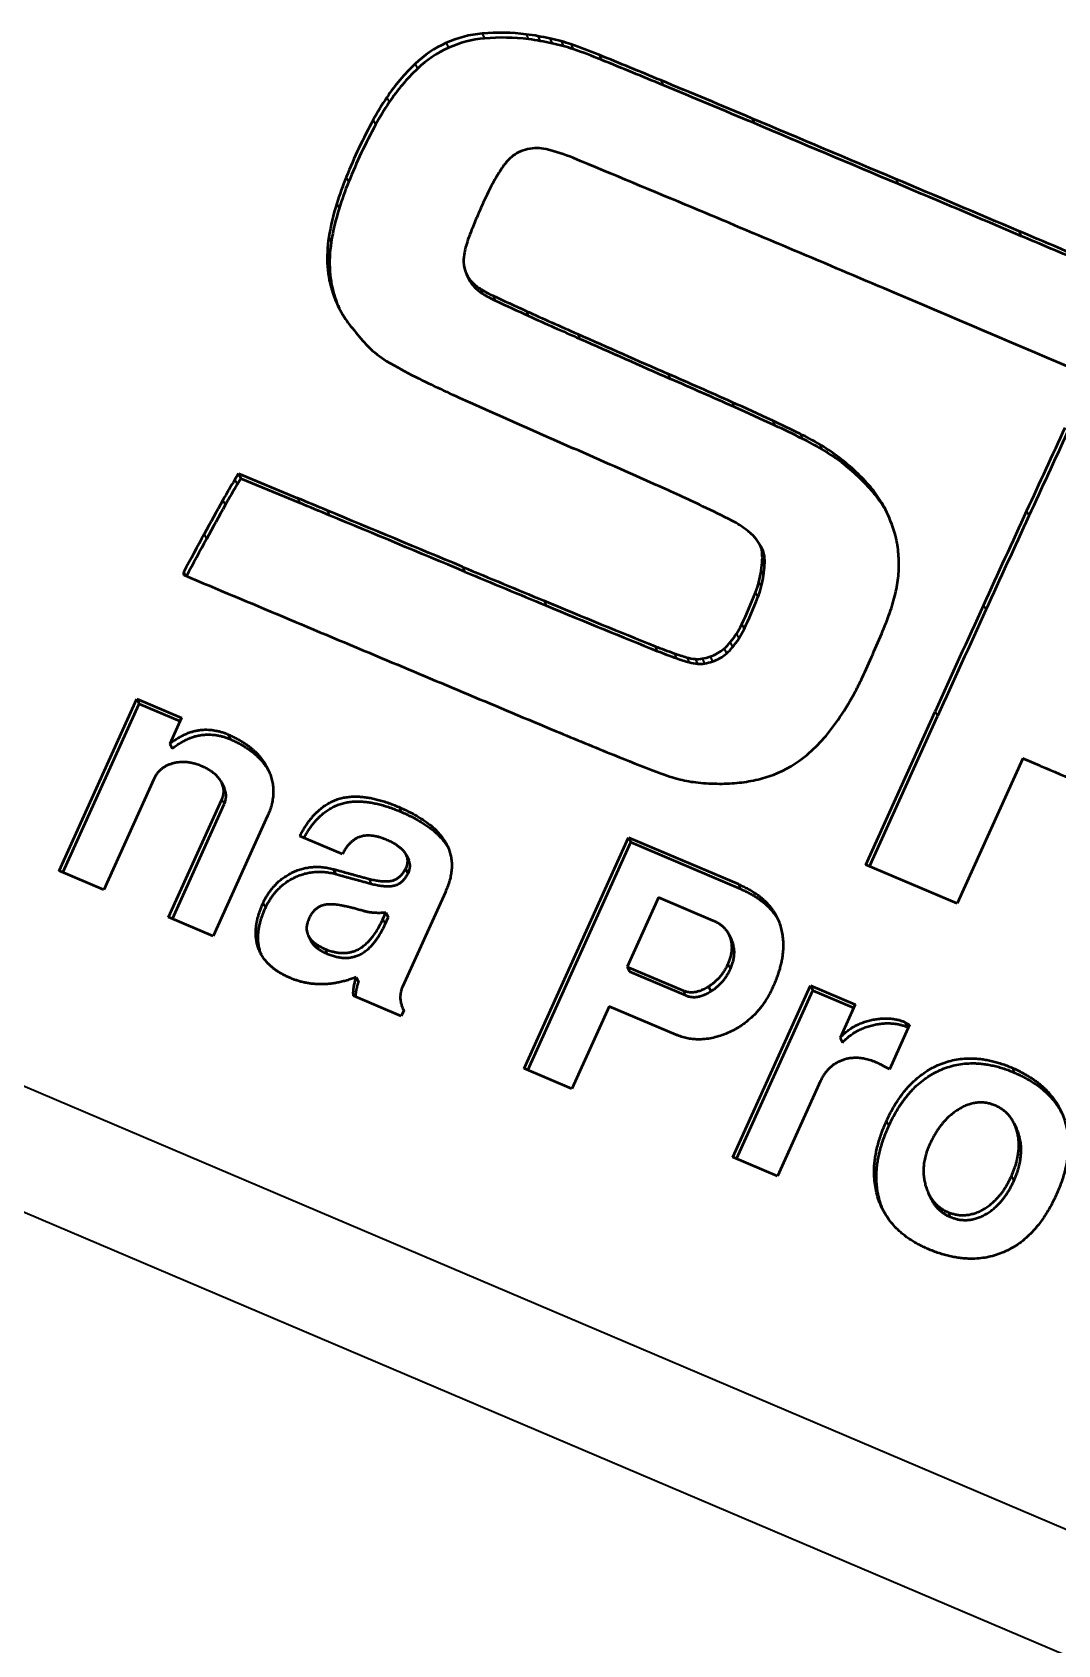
# Model space of a CAD drawing. Header units: inches. Extents: x -20.7 to 49, y -43 to 17.2.
# Drawn here: x -5.815 to -3.45, y -38.944 to -35.225 of the extents above; entities that cross this region are included whole.
import ezdxf

# ---------------------------------------------------------------- set-up
doc = ezdxf.new("R2010")
doc.units = ezdxf.units.IN
doc.header["$MEASUREMENT"] = 0
doc.layers.add('Visible (ANSI)', color=7, linetype='Continuous', lineweight=50)
doc.layers.add('Visible Narrow (ANSI)', color=7, linetype='Continuous', lineweight=35)

msp = doc.modelspace()

# ---------------------------------------------------------------- linework, layer by layer
at = {"layer": 'Visible (ANSI)'}
for p, q in [((-4.813857649883048, -35.78270727359933), (-4.808439241839576, -35.79398940322474)), ((-5.347929766880339, -36.25636276066063), (-5.339505172692892, -36.24274822350257)), ((-5.342511358836866, -36.26764489028604), (-5.334086764649419, -36.25403035312799)), ((-5.339505172692892, -36.24274822350257), (-5.203951507008704, -36.29909806854442)), ((-5.339505172692892, -36.24274822350257), (-5.334086764649419, -36.25403035312799)), ((-5.334086764649419, -36.25403035312799), (-5.198533098965231, -36.31038019816983)), ((-4.136049653745672, -36.40920655459918), (-4.130631245702198, -36.4204886842246)), ((-5.753507408428478, -37.1587738936383), (-5.574282304484986, -36.76262486245844)), ((-5.74468284669454, -37.16252725382887), (-5.568863896441513, -36.77390699208384)), ((-5.574282304484986, -36.76262486245844), (-5.471263117964841, -36.80644212219406)), ((-5.574282304484986, -36.76262486245844), (-5.568863896441513, -36.77390699208384)), ((-5.568863896441513, -36.77390699208384), (-5.474669271655306, -36.81397089162891)), ((-5.471263117964841, -36.80644212219406), (-5.498071893973125, -36.86569872413833)), ((-3.893154067898473, -37.1449052597808), (-3.733070518071223, -36.79118942233102)), ((-3.884328506573463, -37.14865904512849), (-3.72765211002775, -36.80247155195643)), ((-5.498071893973125, -36.86569872413833), (-5.492653485929653, -36.87698085376374)), ((-3.530965247909824, -36.8996140241808), (-3.682479174058532, -37.23451183555544)), ((-3.490942699852668, -36.91665183224657), (-3.530965247909824, -36.8996140241808)), ((-5.535004263718803, -36.94733194499862), (-5.650488221908333, -37.20259115337393)), ((-5.378237412063049, -36.95635500816142), (-5.372819004019576, -36.96763713778684)), ((-5.501172963713143, -37.26609957031868), (-5.378190047199618, -36.99426508867224)), ((-5.492348401979206, -37.26985293050925), (-5.372771639156145, -37.00554721829766)), ((-5.272546225266075, -37.03228100276298), (-5.398153777192999, -37.30991683005431)), ((-5.10026402062263, -37.12087570556879), (-5.198278226421149, -37.07918721958551)), ((-4.681190288820009, -37.61486367007674), (-4.440098778703554, -37.0819686344101)), ((-4.440098778703554, -37.0819686344101), (-4.18776433398822, -37.18929431109049)), ((-4.440098778703554, -37.0819686344101), (-4.434680370660081, -37.09325076403552)), ((-4.952671226957094, -37.12277479499963), (-4.94725281891362, -37.13405692462504)), ((-4.672365727086071, -37.61861703026731), (-4.434680370660081, -37.09325076403552)), ((-4.434680370660081, -37.09325076403552), (-4.182345925944747, -37.2005764407159)), ((-5.650488221908333, -37.20259115337393), (-5.753507408428478, -37.1587738936383)), ((-5.121162153972144, -37.15497554899385), (-5.115743745928672, -37.16625767861927)), ((-4.954256051568922, -37.1543184506388), (-4.948837643525449, -37.16560058026421)), ((-3.682479174058532, -37.23451183555544), (-3.893154067898473, -37.1449052597808)), ((-4.862700227967005, -37.20808359595004), (-4.961686477843745, -37.42687720312887)), ((-4.371003865841045, -37.22055743959719), (-4.443181339709501, -37.38009444483177)), ((-4.245045184346779, -37.27413157903104), (-4.371003865841045, -37.22055743959719)), ((-5.398153777192999, -37.30991683005431), (-5.501172963713143, -37.26609957031868)), ((-5.00693623379499, -37.27075974536844), (-4.999999697345294, -37.25542761759265)), ((-5.001517825751518, -37.28204187499386), (-4.994581289301822, -37.26670974721807)), ((-4.999999697345294, -37.25542761759265), (-4.994581289301822, -37.26670974721807)), ((-5.179121333571469, -37.3080250163909), (-5.173702925527995, -37.31930714601632)), ((-4.20799590675986, -37.30701012110862), (-4.202577498716388, -37.31829225073403)), ((-4.443181339709501, -37.38009444483177), (-4.437762931666029, -37.39137657445718)), ((-4.443181339709501, -37.38009444483177), (-4.31430308612762, -37.43491036895448)), ((-5.068324485714858, -37.40425028140739), (-5.062906077671386, -37.4155324110328)), ((-4.437762931666029, -37.39137657445718), (-4.308884678084148, -37.44619249857989)), ((-4.964805863045508, -37.49423315744425), (-5.074498357194487, -37.44757753270551)), ((-4.255905474797287, -37.42565438414552), (-4.250487066753815, -37.43693651377094)), ((-4.199877976090265, -37.81958074592659), (-4.020652872146773, -37.42343171474673)), ((-4.191053414356327, -37.82333410611716), (-4.0152344641033, -37.43471384437214)), ((-4.020652872146773, -37.42343171474673), (-3.917633685626628, -37.46724897448235)), ((-4.020652872146773, -37.42343171474673), (-4.0152344641033, -37.43471384437214)), ((-4.0152344641033, -37.43471384437214), (-3.921039839317093, -37.4747777439172)), ((-4.958806696386312, -37.48097293882735), (-4.964805863045508, -37.49423315744425)), ((-4.959362359676494, -37.47983549568096), (-4.958811250996023, -37.48098300607901)), ((-4.484613084449577, -37.47167282965473), (-4.570663631217425, -37.66187409044088)), ((-4.330709927259563, -37.53713262253913), (-4.484613084449577, -37.47167282965473)), ((-3.917633685626628, -37.46724897448235), (-3.952316367875108, -37.5439096133613)), ((-3.792344888722779, -37.51460874724599), (-3.838650956373451, -37.61696105969519)), ((-3.952316367875108, -37.5439096133613), (-3.946897959831634, -37.55519174298671)), ((-4.570663631217425, -37.66187409044088), (-4.681190288820009, -37.61486367007674)), ((-3.99731011781908, -37.64336125298805), (-4.096858789570121, -37.86339800566223)), ((-3.550997089762105, -37.74182894914854), (-3.545578681718632, -37.75311107877396)), ((-4.096858789570121, -37.86339800566223), (-4.199877976090265, -37.81958074592659)), ((-3.748416300564408, -37.90347310726879), (-3.742997892520935, -37.9147552368942))]:
    msp.add_line(p, q, dxfattribs=at)
for centre, major_axis, ratio, start_param, end_param in [((-4.744572784761355, -35.69225923818546), (0.4284754157992826, 0.2057815958937045), 0.9772838841927124, 0.987265053436623, 1.201809621739368), ((-4.760648558984244, -35.47219792509703), (0.2254991297226202, 0.1082992607648211), 0.9772838841927122, 1.547333094850362, 1.893915167008968), ((-4.755230150940772, -35.48348005472246), (0.2254991297226201, 0.1082992607648214), 0.9772838841927123, 1.547333094850362, 1.893915167008965), ((-4.760131512918906, -35.47334473639707), (0.2266594534351924, 0.1088565232273154), 0.9772838841927121, 1.201809621739379, 1.547332286399389), ((-4.754713104875433, -35.48462686602247), (0.2266594534351924, 0.1088565232273154), 0.9772838841927121, 1.201809621739379, 1.547332286399389), ((-4.739154376717883, -35.70354136781087), (0.4284754157992842, 0.2057815958937011), 0.9772838841927122, 0.9872650534366301, 1.201809621739375), ((-4.75760151429162, -35.78061131457725), (0.510269368482624, 0.2450643400068847), 0.9772838841927126, 0.9384492302761931, 0.9872650534366176), ((-4.752183106248148, -35.79189344420266), (0.510269368482624, 0.2450643400068847), 0.9772838841927126, 0.9384492302761931, 0.9872650534366176), ((-4.770805125337292, -35.8472485285674), (0.5724208937573867, 0.2749135205821807), 0.9772838841927126, 0.8936586785499152, 0.9384488064569672), ((-4.765386717293819, -35.85853065819281), (0.5724208937573867, 0.2749135205821807), 0.9772838841927126, 0.8936586785499152, 0.9384488064569672), ((-4.759012539054249, -35.79919621166484), (0.5271986227638487, 0.2531948624005229), 0.9772838841927121, 0.8473051935595777, 0.893659118446962), ((-4.753594131010777, -35.81047834129026), (0.5271986227638487, 0.2531948624005229), 0.9772838841927121, 0.8473051935595777, 0.893659118446962), ((-4.688927727318348, -35.56189121146816), (0.3012823048038734, 0.1446952408726208), 0.9772838841927122, 0.7768288088449218, 0.8473055151183413), ((-4.683509319274876, -35.57317334109356), (0.3012823048038734, 0.1446952408726208), 0.9772838841927122, 0.7768288088449218, 0.8473055151183413), ((-5.039983650984304, -36.50105079273342), (1.215223466752655, 0.5836288737577967), 0.9772838841927122, 0.7246078995674381, 0.7768289325182511), ((-4.611338615551606, -35.62378322041511), (0.421291971629422, 0.2023316415887333), 0.9772838841927122, 1.893915303983032, 2.111009892505059), ((-5.034565242940832, -36.51233292235882), (1.215223466752655, 0.5836288737577967), 0.9772838841927122, 0.7246078995674381, 0.7768289325182511), ((-14.3900966137429, -58.02322125886726), (22.57956080372302, 10.84416488190215), 0.9772838841927123, 0.7183846321568623, 0.724608627133823), ((-14.38467820569943, -58.03450338849267), (22.57956080372302, 10.84416488190215), 0.9772838841927123, 0.7183846321568623, 0.724608627133823), ((-4.605920207508134, -35.63506535004052), (0.4212919716294222, 0.2023316415887329), 0.9772838841927123, 1.893915303983032, 2.111009892505059), ((-22.10200034438502, -75.47744608013441), (39.95048826915022, 19.18680729306857), 0.9772838841927122, 0.7131767394351165, 0.7183847364922444), ((-4.475565448843955, -35.71132030982874), (0.5693809307435052, 0.2734535338071702), 0.9772838841927123, 2.111008958730309, 2.207730103812924), ((-22.09658193634155, -75.48872820975981), (39.95048826915022, 19.18680729306857), 0.9772838841927122, 0.7131767394351165, 0.7183847364922444), ((-4.470147040800483, -35.72260243945416), (0.5693809307435053, 0.2734535338071691), 0.9772838841927123, 2.111008958730311, 2.207730103812935), ((-3.893476484693672, -36.2226232479788), (-0.569284507513227, 1.321141820650312), 0.885169670649997, 0.6084470517507476, 0.7178653810486058), ((-3.8880580766502, -36.23390537760421), (-0.569284507513227, 1.321141820650312), 0.885169670649997, 0.6084470517507317, 0.7178653810485738), ((-108.509462949614, -268.3275853939136), (232.301392863853, 111.5661472961757), 0.9772838841927122, 0.7117598534100091, 0.713175853350859), ((-108.5040445415705, -268.338867523539), (232.301392863853, 111.5661472961757), 0.9772838841927122, 0.7117598534100091, 0.713175853350859), ((-4.640091918719456, -35.59237775627705), (-0.09782642340310686, -0.04698257306294169), 0.9772838841927123, 4.976636529906052, 5.216365092993271), ((-4.661354219404606, -35.56802914029392), (-0.06805761065073096, -0.03268566460527143), 0.9772838841927124, 4.70851417134307, 4.976635884372575), ((-4.654312748392525, -35.58284101792526), (-0.08318507991822896, -0.03995085334869499), 0.9772838841927121, 4.477863161874227, 4.708514031510019), ((-4.656833891344911, -35.58780885963377), (0.07412460460909623, 0.06495583960850347), 0.9474288034872608, 0.5960538870558105, 1.046027350967805), ((-4.729043610016305, -35.87916742637209), (-0.3628306873701992, -0.1742547533257869), 0.9772838841927123, 3.860488855158887, 4.023961782812076), ((-35.10321175258051, -104.7194907961514), (-68.85999239000361, -33.071020191004), 0.9772838841927122, 3.8565133105652, 3.860489309255722), ((-4.370905715827789, -35.83208133412025), (0.703162929842547, 0.3377042988716895), 0.9772838841927123, 2.320129214197298, 2.403692320047256), ((-4.292542709150767, -35.81120894080303), (-0.4747322046559888, -0.2279970964355329), 0.9772838841927123, 5.319472816009046, 5.402632832677874), ((-4.45629525736758, -35.72064800026714), (-0.3034361385601429, -0.1457296510891982), 0.9772838841927125, 5.216364643497004, 5.319473799825332), ((-4.365487307784315, -35.84336346374565), (0.703162929842547, 0.3377042988716895), 0.9772838841927123, 2.320129214197298, 2.403692320047256), ((-124.7725108442936, -304.4877504702482), (268.3896445146424, 128.8980588688869), 0.9772838841927124, 0.710711808701368, 0.711759808677388), ((-124.7670924362501, -304.4990325998736), (268.3896445146424, 128.8980588688869), 0.9772838841927124, 0.710711808701368, 0.711759808677388), ((-4.572202284440134, -35.77447181800767), (0.5124751965375797, 0.2461237212470915), 0.9772838841927123, 2.403692320047249, 2.546049197145308), ((-4.566783876396661, -35.78575394763308), (0.5124751965375797, 0.2461237212470915), 0.9772838841927123, 2.40369232004725, 2.546049197145308), ((-3.643786311143071, -36.10210293327806), (-1.124371688795186, -0.5399959763534028), 0.9772838841927123, 5.40263305824748, 5.446295324051185), ((-46.00468334716378, -129.1641295222038), (-93.22334548336944, -44.77187745377984), 0.9772838841927122, 3.851821950707453, 3.856513948555501), ((-2.939317505451573, -36.38160982503535), (-1.816178941482761, -0.8722465449031381), 0.9772838841927123, 5.446296016659882, 5.463863903700901), ((-4.826658926885595, -35.73934390417769), (-0.2792710401252859, -0.1341240085307411), 0.9772838841927127, 5.687641664655807, 5.911894420690728), ((-4.821240518842123, -35.75062603380312), (-0.2792710401252859, -0.1341240085307411), 0.9772838841927127, 5.687641664655807, 5.911894420690728), ((-4.564376075115948, -35.78131283148947), (-0.2354872503465113, -0.1130962020272023), 0.9772838841927123, 5.515273132540152, 5.587742105695034), ((-4.363219232107463, -35.8454606631267), (-0.427909457163267, -0.2055097859670767), 0.9772838841927124, 5.463864331228673, 5.515273500428549), ((-670.8502712834631, -1515.284137166735), (1477.318098655791, 709.5036605937944), 0.9772838841927122, 0.7104150701105532, 0.7107110701100128), ((-670.8448528754197, -1515.295419296361), (1477.318098655791, 709.5036605937944), 0.9772838841927122, 0.7104150701105532, 0.7107110701100128), ((-4.731800214061371, -35.74968193773402), (-0.08045252173679845, -0.03863850224822855), 0.9772838841927123, 5.684205766770219, 5.953486856283754), ((-4.644210127156153, -35.76207802815493), (-0.1607710763592397, -0.07721266482707673), 0.9772838841927122, 5.587742105695041, 5.684205766770226), ((-4.881817960255156, -35.74399667700984), (-0.2292242859721325, -0.1100883216297199), 0.9772838841927123, 5.911893203700564, 6.162524693969663), ((-4.876399552211684, -35.75527880663525), (-0.2292242859721325, -0.1100883216297199), 0.9772838841927123, 5.911893203700564, 6.162524693969663), ((-4.749874628779637, -35.75195324211273), (-0.06399276965115637, -0.03073346516254209), 0.9772838841927122, 5.953487565425426, 6.273181114384799), ((-4.747758312283547, -35.75096209831694), (-0.06609933759950205, -0.03174517528238757), 0.9772838841927122, 6.273182342824967, 6.587051030018127), ((-4.742339904240074, -35.76224422794235), (-0.06609933759950214, -0.03174517528238745), 0.9772838841927124, 0, 0.3038657228385429), ((-4.727940551408957, -35.73268042545442), (-0.09045293749243695, -0.04344134842776214), 0.9772838841927123, 0.3038657228385162, 0.5519692766222136), ((-4.722522143365484, -35.74396255507983), (-0.09045293749243695, -0.04344134842776214), 0.9772838841927123, 0.3038657228385162, 0.5519692766222136), ((-4.630411214738609, -35.58423949040298), (0.2515573123879229, 0.1208140847599522), 0.9772838841927122, 3.693562222534673, 3.816495502896462), ((-655.0816493047517, -1477.916092369524), (-1440.171964673566, -691.6636855329008), 0.9772838841927122, 3.851184677607392, 3.851821215210795), ((-4.871750898202152, -35.74055075440489), (-0.2388190686733279, -0.1146963565920588), 0.9772838841927123, 6.162524943985327, 6.40556541670612), ((-4.86633249015868, -35.7518328840303), (-0.2388190686733279, -0.1146963565920584), 0.9772838841927125, 6.16252494398535, 6.259013248210359), ((-4.624992806695135, -35.59552162002839), (0.2515573123879223, 0.1208140847599534), 0.9772838841927121, 3.69356222253467, 3.816495502896466), ((-1.439434589547724, -29.13292894580173), (6.797100792291703, 3.26440723764587), 0.9772838841927121, 3.816496419251939, 3.827788389255521), ((-1.434016181504252, -29.14421107542715), (6.797100792291703, 3.26440723764587), 0.9772838841927121, 3.816496419251939, 3.827788389255521), ((-4.906258900914601, -35.76254081257799), (-0.2019211021118617, -0.0969755675706228), 0.9772838841927121, 0.122381135377398, 0.2028582749562045), ((1.436856915185424, -23.14958381093216), (12.83619563123568, 6.164771010893844), 0.9772838841927124, 3.827788773939762, 3.83704875739767), ((1.442275323228897, -23.16086594055758), (12.83619563123568, 6.164771010893844), 0.9772838841927124, 3.827788773939762, 3.83704875739767), ((-4.399938295029747, -35.38073424422649), (-0.77407803676317, -0.3717623179249263), 0.977283884192712, 0.2028591524298555, 0.2624810284179002), ((45.67401971275097, 71.0886960731335), (107.5566419339551, 51.6556530667115), 0.9772838841927123, 3.837049151047214, 3.838985150896043), ((45.67943812079444, 71.07741394350808), (107.5566419339551, 51.6556530667115), 0.9772838841927123, 3.837049151047214, 3.838985150896043), ((-4.839235765201872, -35.75415356582546), (-0.2535597051403863, -0.1217757632157069), 0.9772838841927123, 0.2624792505983606, 0.3314103063713603), ((-4.874528178920599, -35.78852231295922), (-0.209047312850301, -0.1003980346815891), 0.977283884192712, 0.3314103063713496, 0.5669075487167206), ((-4.511367042877862, -35.21756560670229), (-0.8230042657764274, -0.3952598562110606), 0.9772838841927124, 0.5669082351394046, 0.6519314280781776), ((-3.438401207169224, -33.167506793451), (-2.926256759174681, -1.405377680244282), 0.9772838841927124, 0.6519307670060517, 0.6917494516700158), ((-19.34586142961762, -68.11999474393279), (32.24415186810079, 15.48572633339829), 0.9772838841927124, 0.6928214941311017, 0.6973934921400726), ((-19.34044302157415, -68.13127687355819), (32.24415186810079, 15.48572633339829), 0.9772838841927124, 0.6928214941311017, 0.6973934921400726), ((17.86222768008261, 11.77715432524359), (-48.17581297840952, -23.13713999128873), 0.9772838841927123, 0.6917492888683956, 0.6969132859994867), ((-6.852248702883856, -41.68540214294422), (5.643032882385167, 2.710149216033038), 0.9772838841927123, 0.6762174681688657, 0.6928213728031425), ((-6.846830294840383, -41.69668427256963), (5.643032882385167, 2.710149216033038), 0.9772838841927123, 0.6762174681688657, 0.6928213728031425), ((-5.350330299369034, -38.63890024856794), (2.553936499606664, 1.226565420841856), 0.9772838841927121, 0.6508044123343311, 0.6762160704612699), ((-5.344911891325562, -38.65018237819335), (2.553936499606664, 1.226565420841856), 0.9772838841927121, 0.6508044123343311, 0.6762160704612699), ((-4.398486997581414, -36.82520450629737), (0.6921351168742705, 0.3324080301288076), 0.9772838841927121, 0.5836774302443573, 0.650803128306257), ((196.3549702468988, -122.8444938978708), (198.9462120690784, 95.54683304338913), 0.9772838841927122, 2.273039891167393, 2.274007891148496), ((196.3603886549423, -122.8557760274962), (198.9462120690782, 95.54683304338947), 0.9772838841927122, 2.273039891167389, 2.274007891148493), ((-24.27749361776419, -78.33260884015532), (-42.33641451458838, -20.33268332788726), 0.9772838841927124, 3.834002932809987, 3.838506930906483), ((-4.393068589537942, -36.83648663592278), (0.6921351168742705, 0.3324080301288076), 0.9772838841927121, 0.5836774302443573, 0.650803128306257), ((-4.227032106424322, -36.54549236007522), (0.3943570699431994, 0.189395760439361), 0.9772838841927122, 0.4699032266732805, 0.5836765350059325), ((-4.22161369838085, -36.55677448970064), (0.3943570699431994, 0.189395760439361), 0.9772838841927122, 0.4699032266732805, 0.5836765350059325), ((-4.279369633626292, -36.61259892576841), (0.4714270859160415, 0.2264097647384389), 0.9772838841927123, 0.3703833083966428, 0.4699027688737045), ((-4.273951225582819, -36.62388105539382), (0.4714270859160415, 0.2264097647384389), 0.9772838841927123, 0.3703833083966428, 0.4699027688737045), ((-4.315267540165007, -36.86568254576927), (1.098245594221558, 0.5274485366692553), 0.9772838841927124, 2.150212621074973, 2.19605861343554), ((-4.260173009782686, -36.59241704267136), (0.4462448824522025, 0.2143156425885294), 0.9772838841927121, 0.268466369380608, 0.3703843084690481), ((-4.254754601739213, -36.60369917229676), (0.4462448824522014, 0.2143156425885318), 0.9772838841927123, 0.2684663693806009, 0.3703843084690428), ((1.210487626813203, -39.79077353048908), (6.819274418930312, 3.275056446696022), 0.9772838841927125, 2.196058543930599, 2.207946508929428), ((-4.309849132121535, -36.87696467539468), (1.098245594221558, 0.5274485366692553), 0.9772838841927124, 2.150212621074973, 2.19605861343554), ((-53.28739473037989, -144.9225001808595), (108.1363485237621, 51.93406564954784), 0.9772838841927123, 0.7170636975638223, 0.7176916975586627), ((-6.68237848182726, -41.14344225249674), (-4.906070251171927, -2.356212115390005), 0.9772838841927124, 3.812008359441169, 3.834004137732866), ((-4.122768781643113, -36.47422342861438), (0.2826066812988706, 0.135725999073764), 0.9772838841927122, 0.1249576449025014, 0.2684680375578079), ((-4.11735037359964, -36.48550555823979), (0.2826066812988706, 0.135725999073764), 0.9772838841927122, 0.1249576449025014, 0.2684680375578079), ((1.215906034856676, -39.80205566011449), (6.819274418930301, 3.275056446696052), 0.9772838841927121, 2.196058543930596, 2.207946508929425), ((-53.28197632233642, -144.9337823104849), (108.1363485237621, 51.93406564954784), 0.9772838841927123, 0.7170636975638223, 0.7176916975586627), ((-209.3837867429959, -496.9591090268808), (458.686529975014, 220.290926089956), 0.977283884192712, 0.7163914119381589, 0.7170644058250897), ((-209.3783683349524, -496.9703911565063), (458.6865299750143, 220.2909260899555), 0.9772838841927123, 0.7163914119381598, 0.7170644058250906), ((-5.263137881315442, -38.3060564063255), (-2.021128451239797, -0.9706765496138458), 0.9772838841927124, 3.777961206206722, 3.812008383936231), ((-4.012013672513127, -36.40325128777609), (0.1639878816210078, 0.07875758268242501), 0.9772838841927125, 6.276235070305683, 6.408143233437655), ((-4.006595264469654, -36.41453341740151), (0.1639878816210078, 0.07875758268242501), 0.9772838841927125, 0.03080812041675429, 0.1249579262580687), ((-4.23989266005994, -36.51079414240812), (0.3911311281188176, 0.1878464546159592), 0.9772838841927122, 6.138436070158759, 6.276233616825945), ((56.38542419584253, -62.25957209597233), (59.62868385623759, 28.63754902270127), 0.9772838841927123, 2.274008536652772, 2.277652535644695), ((56.39084260388601, -62.27085422559775), (59.62868385623759, 28.63754902270127), 0.9772838841927123, 2.274008536652772, 2.277652535644695), ((-4.313888242487899, -36.55866661782554), (-0.2141747710755713, -0.1028605716150504), 0.9772838841927124, 3.600736969251512, 3.777960913382734), ((-4.23846912394087, -36.46405214690411), (0.1046213799090891, 0.05024595047567187), 0.9772838841927121, 0.3546568497502092, 0.4591450770022117), ((51.80080490651385, -65.8007568644376), (58.85771739911461, 28.26728108648556), 0.9772838841927125, 2.207946454731056, 2.209474454656732), ((51.80622331455731, -65.81203899406303), (58.85771739911466, 28.26728108648544), 0.9772838841927122, 2.207946454731056, 2.209447487907992), ((-4.34491175106659, -36.48954992312706), (0.218979868084829, 0.05579131412454281), 0.6691768013254787, 0.2477203158126144, 0.3971075968071246), ((-4.204648475848925, -36.4429299894318), (0.06890889779028929, 0.03309450772597983), 0.9772838841927121, 0.02016110753460915, 0.1599561637343529), ((-4.172879614925443, -36.42689468303973), (0.03682996117977064, 0.01768812844055132), 0.9772838841927124, 5.945149671773288, 6.303345134245318), ((-3.999853668979694, -36.43489977137813), (0.1640889252005967, 0.07880611034188004), 0.9772838841927125, 6.006584089047559, 6.138436313030648), ((-4.13433378253305, -36.45896959546617), (0.2874465404344866, 0.1380504123308706), 0.9772838841927126, 5.875839544530478, 6.006582920724915), ((-4.33388436940842, -36.43764501644628), (0.1830927165683564, 0.08793295956470684), 0.9772838841927124, 5.684093152186758, 5.804924385462445), ((-4.275100770742124, -36.43889121400319), (0.1298375751709225, 0.0623563976845679), 0.9772838841927122, 5.804923145298917, 5.945149672433886), ((-4.16746120688197, -36.43817681266515), (0.03682996117977072, 0.01768812844055118), 0.9772838841927123, 5.945149671773292, 6.283185307179636), ((-4.328465961364947, -36.44892714607169), (0.1830927165683564, 0.0879329595647069), 0.9772838841927123, 5.684093152186757, 5.804924385462445), ((-4.269682362698651, -36.45017334362861), (0.1298375751709223, 0.06235639768456838), 0.9772838841927125, 5.804923145298913, 5.945149672433883), ((-4.098966351591176, -36.45724648362467), (-0.2554143536220229, -0.1226664853208412), 0.9772838841927121, 2.591385366002452, 2.734246890940817), ((-5.460039568161037, -36.47250653478113), (-0.006260219004497313, -0.003006561893373629), 0.9772838841927124, 5.351067789079858, 6.207318619137222), ((-5.46266823852372, -36.47353695692517), (-0.003714778823583675, -0.001784076954060941), 0.9772838841927123, 6.207318619137084, 6.997281482521819), ((12569.89082149169, 28099.22452647996), (-28051.93133935246, -13472.3510055864), 0.9772838841927124, 0.714096475677926, 0.7141124756779256), ((30.94847685418895, 44.06736123056449), (80.20825812966464, 38.52119107228472), 0.9772838841927122, 3.857968678666467, 3.860280678408997), ((30.95389526223243, 44.05607910093909), (80.20825812966464, 38.52119107228472), 0.9772838841927122, 3.857968678666467, 3.860280678408997), ((-4.470113537142592, -36.41835028619311), (0.3080146494777434, 0.1479285480356727), 0.9772838841927123, 5.602249951670005, 5.684094528116825), ((-4.46469512909912, -36.42963241581852), (0.3080146494777434, 0.1479285480356727), 0.9772838841927123, 5.602249951670005, 5.684094528116825), ((-4.13173071419205, -36.45421425409469), (-0.2852591478769408, -0.1369998850082863), 0.9772838841927123, 2.456960110951321, 2.591385482022888), ((-5.230768499215043, -36.11945331853982), (1.05266801945941, 0.5055592386474175), 0.9772838841927123, 5.403168935960596, 5.472418959491021), ((-4.32911242847175, -36.45017552315207), (0.1765392515876848, 0.08478556199502246), 0.9772838841927124, 5.472447922221683, 5.602250340567046), ((-4.323694020428277, -36.46145765277748), (0.1765392515876848, 0.08478556199502246), 0.9772838841927124, 5.472447922221683, 5.602250340567046), ((-4.314473695223775, -36.41226055605689), (-0.4558132692227042, -0.218911000518376), 0.9772838841927122, 2.362337980465913, 2.456960326709892), ((-4.619288462775609, -36.52954896541006), (0.5787190824470134, -0.2396175347832366), 0.01915342731640081, 4.691865388730786, 5.14774183769387), ((-4.613870054732137, -36.54083109503547), (0.5787190824470134, -0.2396175347832366), 0.0191534273164008, 4.69186538873079, 5.147741837693986), ((-5.22535009117157, -36.13073544816523), (1.052668019459413, 0.5055592386474113), 0.9772838841927125, 5.403168935960602, 5.472418959491027), ((93.31431156818938, -78.08371859159377), (96.3245849392551, 46.26129313771117), 0.9772838841927123, 2.277654013004842, 2.280198012661828), ((93.31972997623285, -78.09500072121918), (96.3245849392551, 46.26129313771118), 0.9772838841927125, 2.277654013004842, 2.280198012661829), ((-4.3503964163919, -36.5136382423263), (0.1713183380194528, 0.08227814176394681), 0.9772838841927124, 5.270786772478539, 5.403198385623726), ((-4.344978008348427, -36.52492037195172), (0.1713183380194528, 0.08227814176394681), 0.9772838841927124, 5.270786772478539, 5.403198385623726), ((-4.472469400224425, -36.35989602279686), (-0.6075461373949577, -0.2917829334477439), 0.9772838841927124, 2.305901076452194, 2.362337331313439), ((-4.295299808641071, -36.5615194014408), (0.1045043685873087, 0.05018975407409136), 0.9772838841927122, 4.986943769623606, 5.163629295370995), ((-4.38060277272279, -36.49494009451681), (0.2038720579441374, 0.09791254269190204), 0.9772838841927127, 5.163629295371024, 5.270787383430693), ((-4.375184364679317, -36.50622222414223), (0.2038720579441374, 0.09791254269190204), 0.9772838841927127, 5.163629295371024, 5.270787383430693), ((-7.53899353063001, -35.14746698095792), (-3.617442948076627, -1.737329973811476), 0.9772838841927122, 2.290816990506544, 2.305900919006772), ((227.9809221315113, 484.643925381349), (-519.7558248999936, -249.6203496843598), 0.9772838841927124, 0.7141124767059033, 0.7148804766964663), ((-3.989128006742844, -35.73425023804585), (0.8985509033576724, 0.431542235719155), 0.9772838841927122, 3.869482838913225, 3.917820485811734), ((-3.983709598699372, -35.74553236767127), (0.8985509033576724, 0.431542235719155), 0.9772838841927122, 3.869482838913225, 3.917820485811734), ((-4.130561837585282, -36.11192794170735), (0.5309370907796797, 0.2549903164362909), 0.9772838841927122, 3.917820543181874, 3.970249665965739), ((-4.12514342954181, -36.12321007133277), (0.5309370907796797, 0.2549903164362909), 0.9772838841927122, 3.917820543181874, 3.970249665965739), ((-4.276326379786867, -36.57354484570828), (0.08914628359170866, 0.04281380874858044), 0.9772838841927124, 3.970249665965708, 4.166455405739916), ((-4.28032084589167, -36.61023326902156), (0.05531928497558557, 0.02656789707466001), 0.9772838841927124, 4.166455299981228, 4.432235473168666), ((-4.289795073386005, -36.55205032906497), (0.1095955910337284, 0.05263488824385422), 0.9772838841927122, 4.432236610026132, 4.591588132031586), ((-4.284376665342532, -36.56333245869039), (0.1095955910337284, 0.05263488824385427), 0.9772838841927121, 4.432236610026132, 4.591588132031585), ((-4.285636015346021, -36.5770947307999), (0.0964346129152233, -0.01265487751469152), 0.9556533377655774, 5.191223458148341, 5.582002047000459), ((-4.280217607302548, -36.58837686042531), (0.09643461291522332, -0.01265487751469149), 0.9556533377655777, 5.191223458148238, 5.582002047000427), ((-4.289881400597599, -36.57280153106623), (0.1045043685873088, 0.05018975407409115), 0.9772838841927123, 4.986943769623604, 5.163629295371001), ((-7.697850012323066, -35.08187074796722), (-3.774373595613195, -1.812698216431574), 0.9772838841927123, 2.276450402531019, 2.290818340737314), ((-4.270907971743394, -36.58482697533369), (0.08914628359170866, 0.04281380874858044), 0.9772838841927124, 3.970249665965708, 4.166455405739916), ((-4.274902437848198, -36.62151539864698), (0.05531928497558557, 0.02656789707466001), 0.9772838841927124, 4.166455299981228, 4.432235473168666), ((-4.606810184670558, -36.38968666390411), (-0.7097881948370627, -0.3408861794499434), 0.9772838841927123, 2.118572474300816, 2.207889626914939), ((-4.356004877128989, -36.51865125113144), (-0.4517957843386045, -0.2169815445439071), 0.9772838841927124, 2.207889628349426, 2.276450913339684), ((-4.338583106836393, -36.55973201303681), (-0.4187023692787145, -0.2010879471203716), 0.9772838841927124, 1.985953579040858, 2.118572963984702), ((0.01038079535448703, -26.48168029674393), (-10.32070455598817, -4.956669568350522), 0.9772838841927122, 0.7148805627300616, 0.727708518752336), ((-4.262387829943809, -36.62382723017401), (-0.3272112472395515, -0.1571479953539468), 0.9772838841927122, 1.835020770046874, 1.98595447511606), ((-1.839315796738371, -30.77557399889422), (-6.063692490662359, -2.912177155857388), 0.9772838841927124, 0.7277095812066232, 0.743373501137965), ((-4.193341056346299, -36.70288027279646), (-0.2305519255852577, -0.1107259400047477), 0.9772838841927123, 1.481023928009606, 1.834968812029459), ((-4.166724882106116, -36.41956027777233), (-0.5029365582368518, -0.2415426504556945), 0.9772838841927121, 0.7433735527211232, 0.8403785312974392), ((1.205581919748491, -26.54442609874146), (-10.36283701540537, -4.976904299254865), 0.9772838841927124, 0.7092180561766419, 0.7178620427210767), ((-4.251880170044029, -36.70069396475492), (-0.2347811300699954, -0.1127570774192623), 0.9772838841927121, 0.8403774448644059, 1.000923179786971), ((-4.217573510970364, -36.44354347399942), (-0.4724525876413995, -0.2269022769663383), 0.977283884192712, 1.000922208553934, 1.096068260003748), ((-4.221414437722348, -36.5490207683909), (-0.3755724609681808, -0.1803741767718159), 0.9772838841927122, 1.096068687946501, 1.208155341406774), ((-4.215018992315293, -36.63148063780151), (-0.2995092214740525, -0.1438436916265981), 0.9772838841927123, 1.208156319255387, 1.340971488508377), ((-4.208237171976875, -36.66287323353041), (-0.269921326733038, -0.1296336716944564), 0.9772838841927125, 1.340971242180294, 1.481101887167602)]:
    msp.add_ellipse(centre, major_axis=major_axis, ratio=ratio, start_param=start_param, end_param=end_param, dxfattribs=at)
for points in [[(-5.498071893973125, -36.86569872413833), (-5.43364575131066, -36.81453603133928), (-5.363993102934693, -36.84416146605932)], [(-5.492653485929653, -36.87698085376374), (-5.428227343267188, -36.82581816096469), (-5.358574694891219, -36.85544359568473)], [(-5.363993102934693, -36.84416146605932), (-5.296842944919537, -36.87272251390319), (-5.247049766964491, -36.97592507364116), (-5.272546225266075, -37.03228100276298)], [(-5.358574694891219, -36.85544359568473), (-5.294954587357861, -36.88250320341763), (-5.269262320518159, -36.93024428894511)], [(-5.425031945213693, -36.91751793673581), (-5.459649728538276, -36.90279391828214), (-5.52244350852611, -36.91956836226948), (-5.535004263718803, -36.94733194499862)], [(-5.378190047199618, -36.99426508867224), (-5.368253927420324, -36.972302851588), (-5.393333733976726, -36.93100017050062), (-5.425031945213693, -36.91751793673581)], [(-5.372771639156145, -37.00554721829766), (-5.363962971729715, -36.98607703811539), (-5.372819004019576, -36.96763713778684)], [(-5.198278226421149, -37.07918721958551), (-5.163675555414652, -37.01039847470387), (-5.054101379920653, -36.97596804089159), (-4.97026795283341, -37.01162500124325)], [(-4.97026795283341, -37.01162500124325), (-4.80552067074654, -37.08169713725771), (-4.862700227967005, -37.20808359595004)], [(-4.964849544789938, -37.02290713086867), (-4.88276308047406, -37.05782105369415), (-4.855772151907943, -37.10671556484326)], [(-4.99988458183397, -37.08698154761401), (-5.069120148483137, -37.05753351070666), (-5.10026402062263, -37.12087570556879)], [(-4.954256051568922, -37.1543184506388), (-4.933985668999222, -37.11501040201979), (-4.99988458183397, -37.08698154761401)], [(-5.283155626051771, -37.23381667227101), (-5.261408646912184, -37.18574837978476), (-5.172730691568898, -37.14144189386148), (-5.121162153972144, -37.15497554899385)], [(-5.121162153972144, -37.15497554899385), (-5.096910341291324, -37.16183175586962), (-5.039315185561239, -37.17743459854795)], [(-5.039315185561239, -37.17743459854795), (-5.004533123373468, -37.18629904595681), (-4.966422920129724, -37.17681424196759), (-4.954256051568922, -37.1543184506388)], [(-4.948837643525449, -37.16560058026421), (-4.940173049112787, -37.14879831729429), (-4.94725281891362, -37.13405692462504)], [(-5.277737218008298, -37.24509880189643), (-5.255990238868711, -37.19703050941016), (-5.167312283525425, -37.15272402348689), (-5.115743745928672, -37.16625767861927)], [(-5.115743745928672, -37.16625767861927), (-5.091491933247852, -37.17311388549503), (-5.033896777517767, -37.18871672817335)], [(-5.033896777517767, -37.18871672817335), (-4.999114715329996, -37.19758117558221), (-4.961004512086252, -37.18809637159301), (-4.948837643525449, -37.16560058026421)], [(-4.18776433398822, -37.18929431109049), (-4.109770051076207, -37.22246770206442), (-4.071164238080862, -37.34710030544854), (-4.10715923803604, -37.42666161714994)], [(-5.220843396733016, -37.4060854958255), (-5.277983593304918, -37.38178199548631), (-5.309776928101955, -37.29265889238351), (-5.283155626051771, -37.23381667227101)], [(-4.182345925944747, -37.2005764407159), (-4.119541944969265, -37.22728892447537), (-4.09479396083618, -37.27289792397573)], [(-5.177408597781333, -37.26940588157746), (-5.19784325921422, -37.31457350124128), (-5.140703062642317, -37.33887700158047)], [(-5.131677291161008, -37.23648007179607), (-5.163160576965741, -37.23791286236233), (-5.177408597781333, -37.26940588157746)], [(-5.140703062642317, -37.33887700158047), (-5.054367145194262, -37.37559834880831), (-5.00693623379499, -37.27075974536844)], [(-5.051981060289629, -37.2516007815974), (-5.109013794145413, -37.23475479342374), (-5.131677291161008, -37.23648007179607)], [(-4.999999697345294, -37.25542761759265), (-5.027729247608808, -37.25845698847317), (-5.051981060289629, -37.2516007815974)], [(-5.135284654598845, -37.35015913120589), (-5.04894873715079, -37.38688047843372), (-5.001517825751518, -37.28204187499386)], [(-4.210932576767807, -37.3746176677916), (-4.196122134077915, -37.34188150308113), (-4.213764054836614, -37.28743641498315), (-4.245045184346779, -37.27413157903104)], [(-5.173702925527995, -37.31930714601632), (-5.164944459705513, -37.33754389487986), (-5.135284654598845, -37.35015913120589)], [(-4.255905474797287, -37.42565438414552), (-4.225743019457697, -37.40735383250207), (-4.210932576767807, -37.3746176677916)], [(-5.068324485714858, -37.40425028140739), (-5.149939503176641, -37.43624312398363), (-5.220843396733016, -37.4060854958255)], [(-5.074498357194487, -37.44757753270551), (-5.076756557450131, -37.43278168078722), (-5.068324485714858, -37.40425028140739)], [(-5.069514031790891, -37.44969752110955), (-5.06902258257513, -37.43622868232843), (-5.062906077671386, -37.4155324110328)], [(-4.250487066753815, -37.43693651377094), (-4.220324611414225, -37.41863596212749), (-4.205514168724334, -37.38589979741702)], [(-4.961686477843745, -37.42687720312887), (-4.973122389287838, -37.45215449486734), (-4.958806696386312, -37.48097293882735)], [(-4.10715923803604, -37.42666161714994), (-4.14052960257782, -37.50042158320644), (-4.273569730687661, -37.56143612287832), (-4.330709927259563, -37.53713262253913)], [(-4.31430308612762, -37.43491036895448), (-4.28802693733908, -37.44608643115426), (-4.255905474797287, -37.42565438414552)], [(-4.308884678084148, -37.44619249857989), (-4.282608529295608, -37.45736856077966), (-4.250487066753815, -37.43693651377094)], [(-3.952316367875108, -37.5439096133613), (-3.925119874812957, -37.51347689860292), (-3.837473982838622, -37.49343746052245), (-3.804107444694445, -37.50762928553804)], [(-3.946897959831634, -37.55519174298671), (-3.919701466769484, -37.52475902822834), (-3.832055574795149, -37.50471959014786), (-3.798689036650972, -37.51891141516345)], [(-3.804107444694445, -37.50762928553804), (-3.800353709153226, -37.50922586585229), (-3.792344888722779, -37.51460874724599)], [(-3.798689036650972, -37.51891141516345), (-3.797225501264529, -37.51953390221976), (-3.795115140070917, -37.5207319541157)], [(-3.86755599695461, -37.60170212619049), (-3.911349578268842, -37.58307535585753), (-3.981374831380589, -37.60813879728691), (-3.99731011781908, -37.64336125298805)], [(-3.838650956373451, -37.61696105969519), (-3.857963117238159, -37.60578227588247), (-3.86755599695461, -37.60170212619049)], [(-3.845521733936013, -37.73658054618217), (-3.801652827740639, -37.63961519754609), (-3.648953042324025, -37.57362127186052), (-3.555526735520331, -37.61335838190416)], [(-3.840103325892541, -37.74786267580758), (-3.796234419697167, -37.65089732717151), (-3.643534634280552, -37.58490340148593), (-3.550108327476858, -37.62464051152958)], [(-3.555526735520331, -37.61335838190416), (-3.462934592170242, -37.65274069632242), (-3.409324262967262, -37.80796708259997), (-3.453943064995035, -37.90658995856316)], [(-3.550108327476858, -37.62464051152958), (-3.472621094595604, -37.65759823837679), (-3.44120744305637, -37.71733076981319)], [(-3.594896266721308, -37.70037856657756), (-3.635353194221122, -37.68317097874616), (-3.720483826696977, -37.73392745455226), (-3.746355232914761, -37.79111214733764)], [(-3.55733719943138, -37.86360146249108), (-3.532590636962195, -37.80890306069637), (-3.554439339221493, -37.71758615440896), (-3.594896266721308, -37.70037856657756)], [(-3.75002575407034, -38.03117580155574), (-3.838864161879211, -37.99339006745174), (-3.890328009921887, -37.83561780397714), (-3.845521733936013, -37.73658054618217)], [(-3.746355232914761, -37.79111214733764), (-3.767914738096248, -37.83876605799212), (-3.743230731370539, -37.92931242601589), (-3.704025049051131, -37.94598782040921)], [(-3.704025049051131, -37.94598782040921), (-3.663568121551317, -37.9631954082406), (-3.581521340026265, -37.91705671879046), (-3.55733719943138, -37.86360146249108)], [(-3.698606641007658, -37.95726995003462), (-3.658149713507845, -37.97447753786602), (-3.576102931982793, -37.92833884841588), (-3.551918791387907, -37.8748835921165)], [(-3.453943064995035, -37.90658995856316), (-3.499311762855208, -38.00687036185346), (-3.654096956905834, -38.07197729847555), (-3.75002575407034, -38.03117580155574)], [(-3.742997892520935, -37.9147552368942), (-3.728733671563783, -37.94445598821322), (-3.698606641007658, -37.95726995003462)]]:
    msp.add_open_spline(points, degree=2, dxfattribs=at)
for points, knots in [([(-5.189026851144897, -37.08312211683217), (-5.155270235746547, -37.02074205596667), (-5.048682971877181, -36.98725017051701), (-4.964849544789938, -37.02290713086867)], [0.05451853251308392, 0.05451853251308392, 0.05451853251308392, 1, 2, 2, 2]), ([(-5.287073885683034, -37.35216011445315), (-5.287803264171749, -37.35034872936977), (-5.304358520058482, -37.30394102200891), (-5.277737218008298, -37.24509880189643)], [0.9585706568738703, 0.9585706568738703, 0.9585706568738703, 1, 2, 2, 2]), ([(-4.205514168724334, -37.38589979741702), (-4.190703726034442, -37.35316363270655), (-4.200811938208827, -37.32196847488474), (-4.202577498716388, -37.31829225073403)], [0, 0, 0, 1, 1.145931025611286, 1.145931025611286, 1.145931025611286]), ([(-3.85288372565664, -37.94234557745109), (-3.856398716006995, -37.93430550408903), (-3.884909601878414, -37.84689993360254), (-3.840103325892541, -37.74786267580758)], [0.8920033399843612, 0.8920033399843612, 0.8920033399843612, 1, 2, 2, 2]), ([(-3.551918791387907, -37.8748835921165), (-3.527172228918722, -37.82018519032179), (-3.540879426012212, -37.76289579996834), (-3.545578681718632, -37.75311107877396)], [0, 0, 0, 1, 1.254737872374599, 1.254737872374599, 1.254737872374599])]:
    msp.add_open_spline(points, degree=2, knots=knots, dxfattribs=at)
at = {"layer": 'Visible Narrow (ANSI)'}
for p, q in [((-4.861168096154146, -35.24934110064598), (-4.855749688110674, -35.26062323027139)), ((-4.77760551635763, -35.22748191790053), (-4.772187108314157, -35.23876404752595)), ((-4.67632213639958, -35.2294292681686), (-4.670903728356108, -35.24071139779402)), ((-4.649200891095886, -35.23351367703952), (-4.643782483052414, -35.24479580666492)), ((-4.621538400581087, -35.23900437844172), (-4.616119992537614, -35.25028650806713)), ((-4.595462768027684, -35.24542087986138), (-4.590044359984212, -35.2567030094868)), ((-4.573201475892719, -35.25229562841341), (-4.567783067849247, -35.26357775803883)), ((-4.932612209826617, -35.29761359502542), (-4.927193801783145, -35.30889572465083)), ((-4.508139542796654, -35.27685001645136), (-4.502721134753181, -35.28813214607677)), ((-4.365790499534152, -35.3353888492454), (-4.36037209149068, -35.34667097887081)), ((-4.997594846006592, -35.37475406679342), (-4.99217643796312, -35.38603619641884)), ((-5.029037017254422, -35.4266117611517), (-5.023618609210948, -35.4378938907771)), ((-4.155570462033737, -35.4232506569634), (-4.150152053990264, -35.4345327865888)), ((-5.091496961496896, -35.55898728188574), (-5.086078553453423, -35.57026941151116)), ((-3.823708099353333, -35.56325023881545), (-3.818289691309861, -35.57453236844086)), ((-5.113188832310481, -35.61964566542557), (-5.107770424267008, -35.63092779505099)), ((-5.131380625265245, -35.69727673906203), (-5.125962217221772, -35.70855886868743)), ((-3.540091936928254, -35.68330977172495), (-3.534673528884782, -35.69459190135036)), ((-5.134457638116235, -35.76530563149407), (-5.129039230072762, -35.77658776111949)), ((-4.801546699719646, -35.80058131156369), (-4.796128291676172, -35.8118634411891)), ((-4.782698972124516, -35.81602338102721), (-4.777280564081043, -35.82730551065262)), ((-5.122325735424593, -35.82632007124931), (-5.116907327381121, -35.83760220087473)), ((-4.753046571048569, -35.83217514640926), (-4.747628163005096, -35.84345727603467)), ((-4.676753631604702, -35.86728001624427), (-4.671335223561229, -35.87856214586969)), ((-4.558020031411971, -35.92043533473017), (-4.552601623368497, -35.93171746435559)), ((-4.349469721400646, -36.01239673700098), (-4.344051313357173, -36.02367886662639)), ((-4.201913220846659, -36.0776957328789), (-4.196494812803187, -36.08897786250431)), ((-4.108600118191918, -36.12018211206714), (-4.103181710148445, -36.13146424169256)), ((-4.04463271233694, -36.15095352452563), (-4.039214304293467, -36.16223565415104)), ((-3.999968091583443, -36.17506099700178), (-3.99454968353997, -36.18634312662719)), ((-0.9715364411731812, -39.72464155549036), (-9.193471355253696, -36.22759726860662)), ((-3.959228869844444, -36.20211622423939), (-3.953810461800972, -36.21339835386481)), ((-5.347929766880339, -36.25636276066063), (-5.342511358836866, -36.26764489028604)), ((-3.920003137108881, -36.23477490248649), (-3.914584729065408, -36.24605703211191)), ((-5.376027192312623, -36.30416330077226), (-5.37060878426915, -36.31544543039767)), ((-5.203951507008704, -36.29909806854442), (-5.198533098965231, -36.31038019816983)), ((-3.885469656929476, -36.27009947579229), (-3.880051248886003, -36.28138160541771)), ((-5.135289103572063, -36.32766653989183), (-5.129870695528591, -36.33894866951724)), ((-3.858897235010146, -36.30513376403688), (-3.853478826966673, -36.3164158936623)), ((-3.522352196564987, -36.32894046408634), (-3.516933788521515, -36.34022259371174)), ((-5.41902025476652, -36.38234732125997), (-5.413601846723048, -36.39362945088538)), ((-4.132401195586861, -36.42214419275944), (-4.126982787543389, -36.43342632238485)), ((-4.131784680941246, -36.44193008236874), (-4.126366272897773, -36.45321221199416)), ((-5.466504482292177, -36.47504074020097), (-5.466240181409776, -36.47559106361542)), ((-5.466130590812844, -36.46938679847572), (-5.461846405713843, -36.47830726574921)), ((-4.823263335113065, -36.45773017803104), (-4.817844927069593, -36.46901230765646)), ((-4.134219233454802, -36.46592514417326), (-4.128800825411329, -36.47720727379867)), ((-9.179366116123479, -36.52368221170303), (-1.135167624048779, -39.94512967793058)), ((-4.147426979418835, -36.51680951016557), (-4.142008571375362, -36.52809163979098)), ((-4.139782438239688, -36.49290884933649), (-4.134364030196216, -36.5041909789619)), ((-4.635753553576499, -36.53571361769033), (-4.630335145533026, -36.54699574731575)), ((-3.621743346441289, -36.54603228821644), (-3.616324938397816, -36.55731441784185)), ((-4.179265263356377, -36.59025463477158), (-4.173846855312904, -36.601536764397)), ((-4.205587222410565, -36.63154043620656), (-4.200168814367093, -36.64282256583196)), ((-4.191431788534362, -36.61204037132422), (-4.186013380490889, -36.62332250094964)), ((-4.379386444182601, -36.64065346751804), (-4.373968036139129, -36.65193559714346)), ((-4.334831741964372, -36.65740013086564), (-4.3294133339209, -36.66868226049105)), ((-4.305739321399273, -36.66669171695424), (-4.300320913355801, -36.67797384657965)), ((-4.286853248725381, -36.67023200899349), (-4.281434840681909, -36.68151413861891)), ((-4.270664699213911, -36.66953428245799), (-4.265246291170437, -36.6808164120834)), ((-4.25193777566403, -36.66471867924056), (-4.246519367620557, -36.67600080886596)), ((-4.219754215941535, -36.646217275922), (-4.214335807898062, -36.65749940554741)), ((-3.733070518071223, -36.79118942233102), (-3.72765211002775, -36.80247155195643)), ((-5.363993102934693, -36.84416146605932), (-5.358574694891219, -36.85544359568473)), ((-5.378190047199618, -36.99426508867224), (-5.372771639156145, -37.00554721829766)), ((-4.97026795283341, -37.01162500124325), (-4.964849544789938, -37.02290713086867)), ((-5.039315185561239, -37.17743459854795), (-5.033896777517767, -37.18871672817335)), ((-4.18776433398822, -37.18929431109049), (-4.182345925944747, -37.2005764407159)), ((-5.283155626051771, -37.23381667227101), (-5.277737218008298, -37.24509880189643)), ((-5.00693623379499, -37.27075974536844), (-5.001517825751518, -37.28204187499386)), ((-5.140703062642317, -37.33887700158047), (-5.135284654598845, -37.35015913120589)), ((-4.210932576767807, -37.3746176677916), (-4.205514168724334, -37.38589979741702)), ((-4.31430308612762, -37.43491036895448), (-4.308884678084148, -37.44619249857989)), ((-3.804107444694445, -37.50762928553804), (-3.798689036650972, -37.51891141516345)), ((-3.555526735520331, -37.61335838190416), (-3.550108327476858, -37.62464051152958)), ((-3.845521733936013, -37.73658054618217), (-3.840103325892541, -37.74786267580758)), ((-3.55733719943138, -37.86360146249108), (-3.551918791387907, -37.8748835921165)), ((-3.704025049051131, -37.94598782040921), (-3.698606641007658, -37.95726995003462))]:
    msp.add_line(p, q, dxfattribs=at)

doc.saveas('drawing.dxf')
